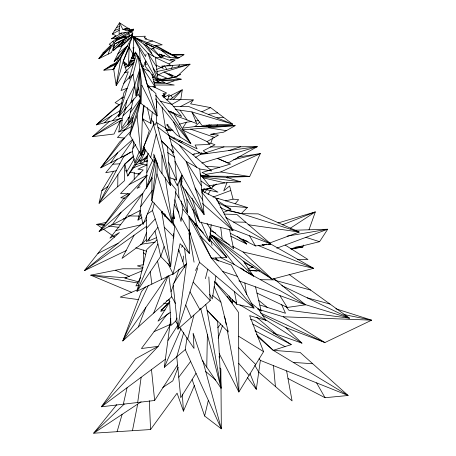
<?xml version="1.0" encoding="UTF-8"?>
<svg xmlns="http://www.w3.org/2000/svg" width="456" height="456" viewBox="0 0 456 456"><rect width="100%" height="100%" fill="white"/><g stroke="black" fill="none" stroke-linecap="round" stroke-linejoin="round"><path stroke-width="0.68" d="M146.604 215.813L146.598 241.931L157.918 227.35M134.224 179.219L134.235 172.488M155.855 159.144L151.945 177.088L151.831 200.754L172.157 222.83L176.056 189.667L169.831 182.035M117.728 186.703L117.91 174.614M151.067 118.628L154.983 125.257L156.334 122.413L156.436 115.396M156.55 107.679L156.653 100.662L155.559 98.855M206.756 367.183L207.383 334.653M131.453 57.382L133.927 58.716L134.001 55.239M151.945 177.088L146.473 188.197L147.197 155.872L148.308 153.262M133.597 155.969L124.801 164.143L124.374 180.81L99.066 203.273L101.808 190.705L113.544 171.256M143.469 105.376L142.352 118.811L141.064 155.467L129.88 135.004L133.163 117.163L140.773 99.123M132.73 36.018L127.252 46.033L118.566 57.707L114.154 61.452L121.9 45.965L132.73 36.018L123.274 61.087L128.41 65.938L133.118 54.287L133.842 36.583L131.522 35.825M156.619 160.717L151.831 200.754L156.95 173.913L157.411 162.741M128.41 65.938L129.179 47.39L129.817 43.622M126.215 107.542L122.083 118.246L121.638 128.37L129.778 116.143M138.282 56.441L141.827 85.261L140.875 103.347L157.12 115.915L155.878 93.543L147.59 85.905L138.727 57.04M144.233 158.779L144.073 161.532L147.562 155.707M144.506 153.968L144.78 149.152M138.664 87.814L139.821 69.021L134.685 85.283L136.025 95.646L138.664 87.814L140.875 103.347L139.821 69.021L136.025 95.646M132.36 34.707L132.274 35.876L121.074 46.774L124.437 39.467L126.933 37.495L131.784 35.004M155.029 231.067L160.757 256.54L170.664 266.754L161.909 212.724L162.017 211.322M214.337 281.586L232.235 302.961L232.531 299.421M211.174 224.66L209.504 241.446L197.152 225.72L182.907 209.361L181.203 201.005M144.102 105.615L142.352 118.811L150.925 123.456L152.332 111.845M154.407 202.96L152.481 210.552L170.664 266.754L174.682 226.062L161.909 212.724L162.085 211.327M187.04 337.691L185.239 349.598L164.308 367.302L170.806 318.51M169.319 73.576L169.176 74.681L172.573 75.223M125.833 129.282L118.788 132.001L120.31 120.817L122.265 120.053M137.701 402.488L141.138 377.266M184.783 267.592L182.873 261.562L183.643 256.01M259.054 358.724L260.376 360.388L256.312 389.316L247.386 377.551M139.365 151.312L134.697 162.895L132.382 151.591L133.893 141.736M180.798 99.436L182.28 89.786L168.492 96.655M182.907 209.361L181.009 221.428L174.91 199.734M215.887 276.074L212.291 298.971L209.498 294.223M152.6 201.427L143.013 224.603L140.129 210.524L142.893 193.213L152.258 178.182M164.787 216.492L165.135 214.434M117.699 53.99L127.252 46.033L120.96 57.678L116.189 85.631L126.306 70.389L123.274 61.087L129.179 47.39L133.118 54.287M146.051 54.156L145.606 56.538L133.289 37.261M132.451 430.703L137.683 404.09M137.404 92.169L138.248 88.082M114.604 43.987L111.503 52.503L98.815 58.716L114.604 43.987L124.437 39.467L121.205 43.816L113.191 50.724L114.604 43.987L126.933 37.495L123.872 44.05M133.163 117.163L127.726 124.591L133.061 100.086L133.842 98.912M123.314 404.193L127.087 387.708M157.012 239.856L146.826 249.523L136.999 291.276L173.098 273.834L180.126 243.669L189.354 253.405L189.172 216.343M124.773 109.696L126.928 100.485M130.889 102.691L134.868 85.705M141.998 217.466L137.969 220.111L140.209 210.626M219.809 367.981L220.875 368.921L221.331 428.822L204.624 416.003L208.352 400.334M150.668 157.44L156.226 134.338M140.75 99.892L129.88 135.004L137.085 115.704L140.756 100.616M205.411 278.673L207.759 269.245M187.701 339.144L193.937 315.159M134.685 85.283L133.078 74.265L137.934 55.717M123.274 61.087L116.189 85.631L113.664 68.998L118.566 57.707M183.768 332.441L176.763 356.797L180.741 397.678L196.029 373.282M117.084 431.695L122.117 414.384M146.473 188.197L155.342 158.312M132.536 34.132L132.89 32.969L130.496 31.795M166.708 99.91L167.876 99.123L169.336 94.563L163.755 97.441M197.722 268.042L177.908 329.175L210.199 300.612L208.825 276.917M149.676 237.69L148.553 241.047L156.38 237.718M160.757 256.54L164.126 246.542M218.133 338.164L222.494 325.59M303.593 245.032L302.892 247.021L291.042 249.215M308.997 229.79L315.341 211.897L277.949 223.012M108.175 54.133L110.38 47.926M208.039 143.019L210.82 143.207L212.792 137.689M216.913 126.164L217.381 124.853M171.028 291.709L173.417 285.057M174.135 283.056L179.151 269.08M144.66 147.744L141.331 156.967L127.657 175.987L124.801 164.143L133.853 156.459M132.525 74.26L127.213 88.202L118.6 116.759L138.065 94.483L137.034 90.869M138.288 326.975L145.783 307.595M153.689 313.09L168.11 275.794M146.61 226.284L134.087 235.228L122.02 258.421L142.209 243.635L146.638 232.417M227.025 182.542L223.714 190.904L229.613 185.968L233.05 199.135L238.619 199.648L235.068 203.94M178.182 367.291L172.784 380.874L162.735 387.526M171.604 68.28L172.784 65.362M116.776 404.632L93.662 433.2L150.565 429.541L177.082 393.157L183.437 411.141L194.433 385.405M164.308 367.302L181.004 328.782M157.873 243.937L136.999 291.276L160.934 256.038M142.91 120.202L143.486 118.919M153.199 121.205L153.541 124.705L143.423 147.151L154.43 162.786L153.735 154.06L159.446 169.911L170.515 185.643L167.489 146.729L161.447 140.841L156.687 122.453M145.846 150.132L140.249 162.325L147.197 155.872M148.325 285.365L122.761 340.98L171.741 296.805L168.811 275.863M166.411 300.943L169.484 299.706L171.017 325.436L175.537 321.246L177.048 318.02M122.276 120.167L120.31 120.817L114 134.03L92.562 136.629L109.776 121.091M146.838 172.488L153.016 159.708M153.946 157.787L154.869 155.872M127.726 124.591L140.642 99.06M195.516 270.499L199.631 262.417L189.097 230.2M134.868 84.97L118.6 116.759L123.941 92.682L127.213 88.202L121.045 90.539L128.301 71.797L124.625 72.817L133.636 63.213M130.53 152.036L123.536 156.887L99.066 203.273L124.801 164.143M126.677 41.325L129.47 36.195M137.969 220.111L141.018 214.576M140.619 277.482L135.882 285.992L138.595 285.131M201.341 152.749L200.366 154.481L195.527 157.462M170.287 324.883L158.192 346.343L101.397 406.792L154.652 400.482L177.549 365.017M126.677 171.918L134.412 158.705M127.657 175.987L140.59 154.31M141.668 152.509L144.541 147.693M208.05 194.41L210.501 190.306M211.196 189.137L213.687 184.971M258.067 308.609L265.911 320.266L249.649 315.649L263.585 351.656L238.864 392.006L219.245 353.651M169.917 301.752L157.975 321.172L170.561 312.257M119.734 37.797L111.52 38.834L116.012 35.642L112.37 34.052L119.518 22.8L128.045 28.249L122.858 29.446L119.518 22.8L119.079 33.47L132.77 31.225L133.631 29.07L128.415 30.415L130.148 29.583L128.672 28.192L122.858 29.446L131.431 31.43L129.276 33.408L115.123 41.376L119.734 37.797L129.795 31.703M191.811 121.501L186.407 122.236L182.662 128.125L194.974 126.546L235.153 125.656L223.668 132.172L210.341 134.315L218.464 135.124L207.052 141.599L182.326 129.857L235.153 125.656L195.67 126.466M120.96 57.678L113.664 68.998L127.252 46.033L114.154 61.452M168.025 340.404L177.669 325.43M291.002 248.737L319.576 241.686L327.693 229.231L294.017 230.234M167.876 99.123L193.264 99.892L190.579 103.843L210.598 107.605L232.697 124.174L201.945 125.394L191.908 111.931L175.218 109.48M173.069 238.169L173.856 237.012L173.742 233.535M167.415 276.228L122.761 340.98L141.406 291.583L145.527 286.795M110.768 162.706L117.694 152.737M120.72 157.588L132.884 140.066M132.867 148.422L135.694 144.392M112.108 224.888L121.085 212.308M125.007 218.276L142.893 193.213L99.1 231.557L140.129 210.524M140.761 206.568L152.264 190.5M110.814 45.201L103.102 52.759L98.815 58.716L116.696 39.911L131.841 34.878M130.205 112.746L140.368 98.855M178.752 377.237L190.631 361.443M163.282 96.843L165.408 94.039L162.553 95.868M146.975 175.36L137.079 188.402L140.038 186.8M178.188 251.621L179.026 250.526M181.528 247.255L182.776 245.619M112.774 69.597L115.243 66.371M217.757 327.796L220.75 323.891M178.136 66.832L179.63 64.889M204.419 192.677L206.995 189.365M126.175 217.535L109.947 238.152L119.466 232.52L101.962 248.292L84.337 270.676L126.261 250.566M133.078 74.265L128.991 79.184L135.603 56.584L137.609 55.341M117.323 158.83L105.735 172.738L116.223 170.755M123.804 83.414L130.262 76.072M202.527 191.6L204.875 188.949M169.837 301.45L160.689 311.425L165.266 309.858M173.189 99.664L182.28 89.786L170.367 99.556M130.61 131.408L124.425 138.025L100.736 167.871L132.382 151.591M173.782 138.818L174.694 137.837M146.598 228.188L155.2 218.954M132.679 121.347L117.448 137.507L124.425 138.025L119.825 141.73L100.736 167.871L132.93 139.137M147.163 175.617L129.76 193.88L99.1 231.557L123.456 198.827L129.76 193.88L120.515 193.538L143.19 169.968L137.946 169.21L146.826 164.89M127.423 65.197L124.967 67.762L133.699 63.401M129.396 63.145L131.362 61.087L134.167 60.089L128.398 66.052M113.675 48.41L120.857 41.114M113.191 50.724L124.437 39.467M227.47 210.421L241.235 213.613L247.351 207.491L218.424 198.577L215.625 198.508M142.209 243.635L146.667 239.195M104.47 122.778L111.435 115.858M112.575 120.692L119.518 113.806M124.408 403.919L93.662 433.2L141.121 401.816M123.08 115.664L131.807 107.411M131.83 64.336L134.224 62.101M194.974 126.546L199.945 121.946M123.616 42.072L117.876 47.059L121.9 45.965M118.788 132.001L132.724 119.899M151.951 75.77L152.92 74.944M142.808 148.861L144.375 147.533M202.213 191.104L204.328 189.348M146.638 220.123L84.337 270.676L134.087 235.228M123.793 36.013L125.503 36.987L116.582 38.469L109.235 44.243L111.355 45.532M172.602 274.649L186.453 263.967L184.532 248.115M168.959 313.072L166.708 314.794L141.411 348.538L158.192 346.343L135.597 358.747L101.397 406.792L165.528 359.146M166.93 125.52L168.053 124.665M129.299 62.58L131.362 61.087L130.028 61.121M122.259 102.782L116.257 106.772L96.29 124.881L122.083 118.246M123.205 96.9L115.106 102.691L119.421 104.829L96.29 124.881L120.447 110.494M117.106 62.187L110.865 65.356L103.843 70.15L114.046 69.517M101.808 190.705L107.867 186.595M212.599 186.795L216.703 184.024M178.655 141.713L180.411 140.534M137.159 54.104L134.845 55.643L132.223 56.584M120.207 118.309L92.562 136.629L120.31 120.817M147.191 214.052L152.481 210.552M290.295 228.239L315.341 211.897L282.196 224.905M131.887 100.816L133.061 100.086M155.182 57.513L168.931 63.943L175.036 60.186L170.059 59.554L177.823 58.471L183.962 54.697L171.883 54.646M136.732 162.838L140.761 160.392L138.715 159.936M208.141 126.637L211.162 124.87M115.624 38.315L126.027 32.325M111.52 38.834L121.82 33.02M171.45 104.618L180.57 99.505M128.079 193.663L120.732 197.75L124.961 198.2M112.37 34.052L119.21 30.278M192.592 154.761L194.427 153.746M116.371 63.304L103.843 70.15L116.023 64.302M123.65 63.532L124.904 62.86M124.539 64.684L126.403 63.703M129.504 62.067L131.362 61.087M124.146 130.405L131.419 126.58M180.565 142.631L182.406 141.656M129.139 184.572L146.9 175.246M180.713 106.447L193.264 99.892M97.875 253.479L118.127 243.259M152.429 77.805L154.242 76.904M157.257 75.4L164 72.031L190.066 64.176L176.375 77.058L164 72.031L173.548 77.434L161.447 79.361L157.4 78.483M216.56 199.511L218.424 198.577M130.017 171.963L137.963 173.964L140.454 172.756M201.871 111.805L210.598 107.605M205.804 126.62L209.583 124.807M205.65 126.569L208.837 125.069M205.639 174.369L220.761 171.986L260.382 153.524L249.677 176.529L226.529 177.321L201.712 176.267M154.06 331.666L170.635 324.267M156.351 69.534L164.719 65.915L166.805 69.352M223.451 212.439L230.867 209.253L216.788 200.218M124.146 65.544L126.722 64.45M137.25 289.885L120.23 297.095L138.51 299.626M142.369 270.75L124.796 278.092L138.413 281.819M247.733 268.937L252.749 266.863L244.445 262.867M132.223 55.108L136.179 53.523L133.192 53.147M128.125 117.762L129.43 117.255M142.711 159.64L144.016 159.133M145.316 158.631L147.265 157.879M133.494 37.067L151.198 49.145L154.778 47.777L146.655 43.651M126.705 170.293L125.389 170.795L126.711 171.131M132.65 168.047L143.212 164.046L147.1 165.112M114.644 30.472L119.272 28.734M103.102 52.759L105.245 51.95M213.077 197.083L230.787 190.471M276.781 248.189L327.693 229.231L287.126 236.14M266.8 244.091L263.488 245.317L262.24 244.672M269.445 243.105L299.221 232.036L258.238 213.887L241.235 213.613L227.658 210.034M162.273 309.755L160.94 310.251L167.785 303.804L163.584 303.2M154.117 83.06L166.543 83.539L174.124 80.792L181.249 79.196L172.072 77.058M141.314 155.137L144.005 154.196M143.691 149.545L145.019 149.101L143.708 148.873M158.215 79.908L160.9 79.013M134.999 164.998L147.755 160.768M128.159 118.229L129.47 117.796M224.016 146.866L200.366 154.481L257.338 146.661L227.994 163.066L217.483 158.352L201.871 163.094M228.735 150.588L240.608 146.764M257.674 336.716L273.212 350.316L291.259 344.611L254.385 320.346L250.412 319.257M130.023 31.105L133.198 30.147M211.47 134.691L214.149 133.893M125.428 30.039L129.413 28.888M169.233 137.9L192.74 154.618L199.597 152.652L168.999 136.133M116.576 27.428L119.358 26.636M179.185 124.231L186.407 122.236M121.473 98.137L123.513 97.584M146.957 42.499L152.657 40.977L162.211 44.836L154.459 45.611L133.557 36.942M128.791 30.82L133.414 29.606M225.498 200.874L233.05 199.135M233.671 159.64L260.382 153.524L237.547 157.177M115.932 230.548L140.807 224.854M156.887 71.558L190.066 64.176L166.731 65.778M105.781 222.511L96.718 224.363L101.939 228.085M123.211 218.954L125.998 218.384M143.537 264.634L137.404 265.859L143.173 267.678M209.019 185.871L224.808 182.89L240.54 181.83L226.529 177.321M159.617 79.982L173.941 77.491L180.736 74.465L179.328 74.282M208.238 114.359L217.632 112.877M140.334 244.353L155.137 242.216M256.962 293.048L287.274 307.441L305.526 304.825L273.737 278.553M195.185 121.034L198.559 120.572M290.945 248.6L302.892 247.021L295.887 246.935M230.354 233.324L255.502 245.944L270.818 243.949L236.824 214.457L224.078 214.109M165.91 130.268L172.191 129.464M201.233 189.645L211.288 188.448L200.15 173.833M129.949 60.523L134.167 60.089M288.004 378.531L325.06 397.712L348.122 395.489L300.105 352.425L273.212 350.316L256.471 334.413M202.971 189.217L205.097 189.018M206.517 188.881L209.35 188.613M132.736 47.994L134.138 47.869M251.336 267.222L253.433 267.056M216.885 117.83L223.6 117.352M159.68 80.381L181.249 79.196M166.719 130.695L173.103 130.353M161.857 55.86L164.679 55.712M172.317 55.307L183.962 54.697L171.49 54.788M112.866 164.183L119.877 163.818M188.847 216.856L211.39 258.153L226.809 257.475L210.336 236.362M132.918 36.674L145.396 36.223L144.233 37.54L146.621 38.515L144.814 38.908L152.657 40.977M210.119 146.952L257.338 146.661L217.483 158.352L230.588 164.04L202.054 172.488L209.566 176.233L201.062 175.378M137.963 173.964L140.038 173.958M154.681 85.044L174.238 85.044L166.543 83.539M161.937 54.606L159.805 54.595L160.398 54.868M142.751 268.863L122.852 268.761L90.75 275.173L131.83 292.421M297.477 259.43L307.96 259.498L285.194 245.054M154.008 82.582L165.186 82.673L157.787 79.304M173.195 106.373L188.727 106.527L232.697 124.174L191.908 111.931L196.798 123.593L177.281 116.308L172.756 112.301M200.976 176.05L249.677 176.529L220.761 171.986M160.341 80.626L174.124 80.792M260.45 279.688L275.35 279.887M128.164 215.922L139.433 216.081M233.478 222.009L245.75 222.203M104.509 224.5L96.718 224.363L104.39 225.406M111.6 224.626L120.811 224.785M248.953 270.619L259.629 270.881M257.714 309.122L283.261 316.777L371.663 320.163L324.928 342.547L285.952 327.642L262.2 315.147M198.195 152.942L207.32 153.547L203.216 150.776L214.987 144.769L210.82 143.207M293.265 362.406L312.713 363.734M122.71 36.788L125.503 36.987M224.876 205.833L247.351 207.491M205.662 166.201L219.735 167.255M126.717 277.904L90.75 275.173L137.797 283.022M268.122 244.216L271.599 244.536L313.654 268.339L272.169 279.163L243.373 261.145L210.672 234.561M133.386 37.192L147.921 53.329L155.359 57.199L161.789 57.952L151.198 49.145M202.396 176.911L240.54 181.83M248.526 269.986L256.91 271.109M108.574 225.976L119.033 227.401M248.081 224.7L299.221 232.036L241.235 213.613M139.211 159.879L140.551 160.096M145.926 160.951L147.271 161.167M208.54 127.777L226.33 130.661M131.368 58.288L135.204 58.927M140.972 64.404L143.104 68.48L147.59 85.905L155.279 87.204L152.053 74.351M171.262 144.409L186.156 161.475L199.756 168.976L211.761 170.989L192.74 154.618M175.794 56.949L179.242 57.598M131.767 118.201L133.084 118.452M343.801 314.52L371.663 320.163L335.861 308.786M110.865 65.356L112.13 65.618M155.114 45.754L157.086 46.176L177.64 57.741L167.888 57.148L159.224 53.973L163.465 56.88L160.153 56.675L152.8 48.148M203.49 189.04L217.968 192.164L210.683 187.906M214.97 281.911L236.835 304.34L254.003 308.096L231.363 265.05L211.39 258.153L194.598 223.816L188.949 216.782M232.48 246.28L243.076 251.974L313.654 268.339L258.637 245.664M202.869 177.76L224.808 182.89M203.382 232.993L194.598 223.816L196.644 224.301M160.518 101.238L171.752 104.293L181.705 116.445L168.224 110.871L155.707 95.23M273.127 332.937L301.963 343.163L285.952 327.642M275.418 280.429L310.656 290.079M307.23 297.831L330.024 304.072M139.832 163.066L143.212 164.046M304.203 304.26L349.552 318.185L289.087 274.495M305.896 237.348L319.576 241.686M135.768 247.785L146.444 251.165M259.891 304.99L285.507 313.255L281.517 304.391M243.396 240.044L248.087 241.594M222.796 271.519L237.308 276.353M190.676 129.196L214.565 137.336M170.082 177.823L176.518 180.057L174.671 157.24L171.046 149.568M160.29 57.017L172.949 61.469M122.356 156.465L123.536 156.887M238.858 280.85L305.526 304.825L243.971 270.499L240.688 267.843M243.441 239.776L246.109 240.751M153.592 81.641L156.106 82.599M231.853 229.032L270.818 243.949L225.76 217.478M158.466 74.795L167.5 78.398M260.376 360.388L348.122 395.489L273.212 350.316M210.558 230.884L215.716 233.056M115.414 270.248L129.339 276.461M153.108 79.253L160.643 82.633M141.662 41.114L133.54 36.993L145.413 43.177L177.64 57.741L154.459 45.611M149.135 71.221L143.104 68.48L155.279 87.204M260.313 312.89L324.928 342.547L283.261 316.777M156.351 65.248L163.299 68.491L161.749 66.074L170.932 65.749L168.931 63.943M168.526 135.289L197.129 148.838L195.082 145.048L209.937 144.415L207.052 141.599M152.959 86.503L166.696 93.064L163.02 93.548L165.494 96.592L162.057 95.521L171.752 104.293M281.791 285.599L349.552 318.185L288.859 310.24L285.883 306.449M161.909 212.724L165.043 214.246M172.499 217.865L174.329 218.755L173.445 211.014M230.759 236.191L246.724 244.074L242.7 239.235M220.276 257.446L234.19 264.451L253.519 276.176L243.373 261.145M220.18 207.383L227.077 210.883M201.757 190.756L216.024 198.086L233.05 230.588L199.705 222.055L186.857 199.061L182.212 185.62M218.287 202.755L230.867 209.253M254.898 330.782L285.057 346.571M252.681 324.062L291.259 344.611M229.368 244.604L211.92 235.228L234.19 264.451M232.623 300.624L236.254 302.767M239.885 304.91L265.911 320.266M262.28 244.593L263.488 245.317L262.382 244.45M156.334 122.413L170.345 131.02L166.822 124.243L176.734 134.947L190.83 143.611L173.896 113.892L168.224 110.871L190.83 143.611L156.653 100.662M238.659 336.243L263.585 351.656M194.598 223.816L197.556 225.697M264.896 319.303L301.963 343.163M167.563 152.538L174.671 157.24M103.677 229.322L114.701 237.171M201.119 181.021L211.288 188.448M157.907 127.167L169.17 135.723L173.896 153.091L161.447 140.841L170.515 185.643L153.541 124.705M143.475 252.806L145.715 254.556M161.407 50.405L170.145 57.285M128.102 33.687L130.285 35.397M212.599 295.471L220.903 302.1L228.342 332.048L207.07 310.205L205.764 304.654M251.039 303.012L261.185 311.18L255.52 286.841M237.342 236.476L246.724 244.074M258.546 300.225L267.188 307.344M199.631 262.417L254.003 308.096L211.39 258.153M256.574 317.148L275.851 333.672M205.747 371.503L215.739 380.116M241.874 268.658L243.971 270.499M202.47 203.541L233.05 230.588L201.689 192.005M243.076 251.974L272.169 279.163L211.92 235.228L253.519 276.176M238.699 347.757L255.719 364.498M209.823 236.202L212.285 238.716L209.931 232.777M164.251 227.185L173.628 236.749M200.714 236.322L221.508 257.708M209.726 239.622L226.809 257.475M193.167 282.099L210.199 300.612M215.745 257.953L218.51 261.14M150.508 45.48L151.426 46.546M238.756 363.403L249.039 375.402M112.911 41.353L114.023 42.721M143.834 44.118L153.661 56.316M148.274 85.95L151.774 90.316M179.396 145.128L196.65 167.266M138.065 94.483L140.083 97.145M180.12 110.204L187.04 119.951M227.151 296.383L238.568 312.468L238.864 392.006L227.242 330.133M144.717 62.386L146.325 64.723M175.537 321.246L177.498 324.136M179.464 327.02L194.022 348.441L193.144 333.205L202.447 360.838L221.04 388.204L217.672 321.685L207.07 310.205L221.04 388.204L200.634 308.205M170.971 95.424L172.51 97.801M156.482 66.622L147.921 53.329L158.409 82.764L145.578 66.69L145.829 60.996L133.237 37.284M153.142 67.984L157.445 74.659M145.413 43.177L151.871 53.312M279.876 295.602L287.274 307.441M201.364 185.791L186.156 161.475L204.117 214.594L181.665 185.495L181.984 174.99L174.961 161.19M195.1 187.923L202.732 200.133M175.315 191.788L187.564 213.037L186.857 199.061M207.035 223.457L210.712 229.436L233.609 248.799L229.516 229.357M147.909 86.23L148.639 87.432M170.954 111.258L172.026 113.031M132.565 56.436L133.927 58.716M249.489 235.78L255.502 245.944M142.352 118.811L149.317 130.61L141.064 155.467L137.085 115.704M180.964 176.86L182.047 178.701M254.818 365.353L258.751 372.124L292.079 400.892L286.607 370.882M316.572 382.869L325.06 397.712M171.741 296.805L175.486 303.405M190.015 291.817L199.922 309.704M174.118 204.277L178.929 213.009M181.34 217.375L189.246 231.728M173.417 223.115L189.354 253.405M173.907 179.008L177.241 185.677L181.984 174.99L204.117 214.594L199.756 168.976M141.827 85.261L157.12 115.915L147.59 85.905M167.814 263.22L173.098 273.834M165.437 127.606L169.17 135.723M229.003 295.915L232.235 302.961M224.135 316.39L225.019 318.311L226.193 324.569M185.239 349.598L221.331 428.822L202.806 360.69M168.532 162.176L176.518 180.057M180.337 177.931L182.047 181.824M185.467 189.61L199.705 222.055L192.05 198.132M185.734 305.03L191.195 317.416M214.155 286.596L220.903 302.1M201.085 222.004L209.504 241.446M173.616 121.974L180 136.954M250.03 373.561L256.312 389.316M178.592 249.489L182.873 261.562M179.886 178.9L181.744 184.275M192.13 379.506L204.624 416.003M189.012 229.636L190.551 234.31M156.95 173.913L172.157 222.83L165.157 177.435M209.526 236.829L212.114 245.453M215.899 258.062L216.492 260.051M216.64 282.686L217.204 284.732M227.248 176.899L227.567 178.125M192.905 209.241L197.152 225.72M179.368 180.382L187.564 213.037M148.246 85.705L148.576 87.085M147.311 107.616L150.925 123.456M157.502 261.083L161.612 279.385M219.068 356.546L219.37 357.926M173.109 213.237L174.329 218.755M234.452 291.669L236.835 304.34M188.989 233.096L194.068 262.189M162.057 107.451L165.556 128.079M244.855 283.005L246.519 294.565M150.252 271.759L151.854 284.094M220.715 227.396L222.157 239.121M155.359 57.199L158.409 82.764L145.829 60.996L143.292 66.998L135.455 51.99L133.688 55.381L133.374 47.76M151.477 369.582L154.652 400.482M273.492 365.632L275.418 386.506M177.846 183.643L179.054 197.796M116.582 38.469L116.696 39.911M139.371 48.838L140.311 61.292M182.326 394.087L183.437 411.141M149.317 400.733L150.565 429.541M173.234 217.426L173.48 225.201M143.44 249.985L143.6 263.944M184.697 266.219L184.703 267.604M161.965 154.943L162.011 173.554M186.453 263.967L177.908 329.175L173.109 284.156L186.453 263.967M132.137 33.721L131.784 34.285L132.599 34.149L132.137 33.721"/></g></svg>
